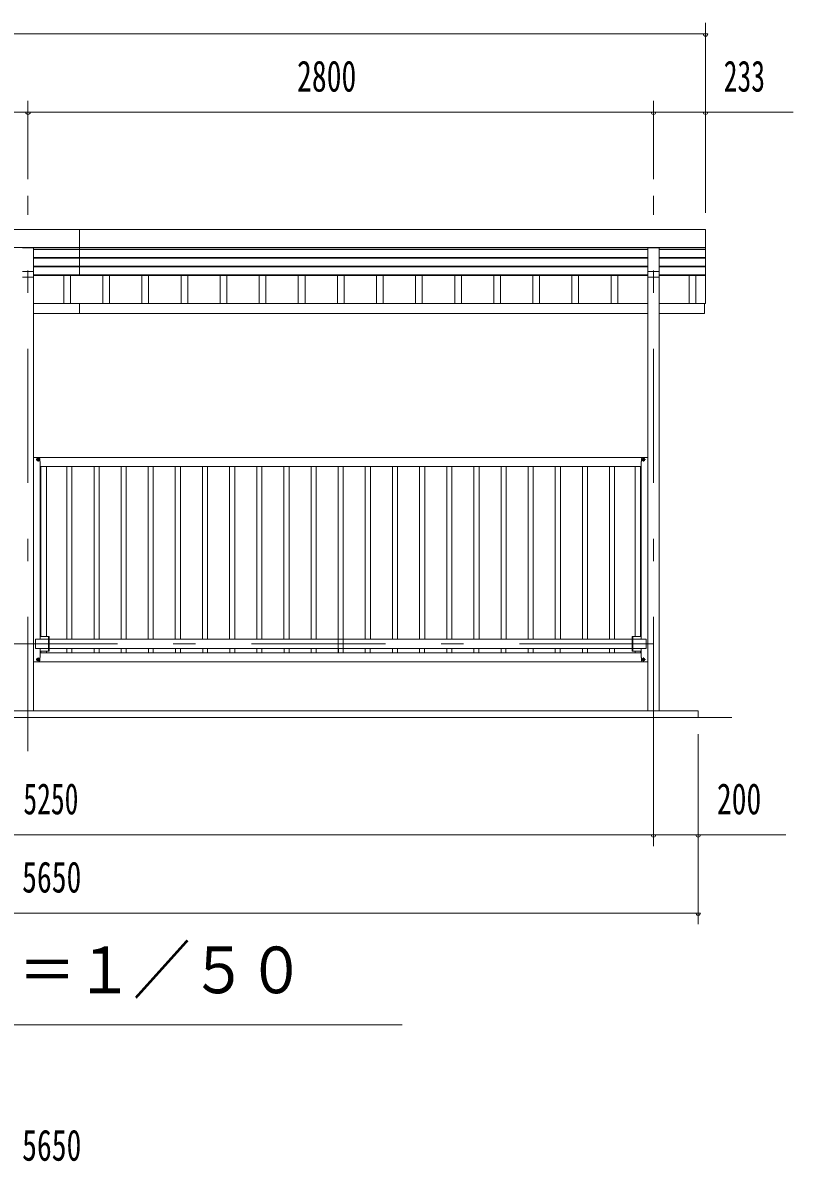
# Model space of a CAD drawing. Units: millimetres, scale not verified. Extents: x -22474 to 22484, y -10500 to 10500.
# Drawn here: x -837 to 2611, y 34 to 5129 of the extents above; entities that cross this region are included whole.
import ezdxf
from ezdxf.enums import TextEntityAlignment as Align

# ---------------------------------------------------------------- set-up
doc = ezdxf.new("R2010")
doc.units = ezdxf.units.MM
doc.header["$LTSCALE"] = 50
doc.linetypes.add('USER3', pattern=[24, 12, -5, 2, -5])
for name, color, linetype, lineweight in [('0-2_1-0BOLD', 7, 'Continuous', 18), ('0-3_1-2CENTER', 3, 'USER3', 18), ('0-4_1-4THIN', 4, 'Continuous', 18), ('0-5_1-5DIM', 3, 'Continuous', 18)]:
    doc.layers.add(name, color=color, linetype=linetype, lineweight=lineweight)
doc.styles.add('ＭＳ ゴシック', font='')
doc.styles.get('ＭＳ ゴシック').set_extended_font_data('MS Gothic')

msp = doc.modelspace()

# ---------------------------------------------------------------- linework, layer by layer
at = {"layer": '0-2_1-0BOLD'}
for p, q in [((-584.07, 3997.82), (-584.07, 4201.73)), ((2218.93, 4122.72), (-3497.07, 4122.72)), ((-839.07, 4120.85), (-789.07, 4120.85)), ((-789.07, 4122.72), (-789.07, 2049.68)), ((-789.07, 4116.23), (1960.93, 4116.23)), ((1960.93, 4113.57), (-789.07, 4113.57)), ((-789.07, 4077.65), (1960.93, 4077.65)), ((1960.93, 2049.68), (1960.93, 4122.72)), ((1960.93, 4120.85), (2010.93, 4120.85)), ((2010.93, 4122.72), (2010.93, 2049.68)), ((2010.93, 4116.23), (2218.93, 4116.23)), ((2218.93, 4113.57), (2010.93, 4113.57)), ((2010.93, 4077.65), (2218.93, 4077.65)), ((1960.93, 4074.99), (-789.07, 4074.99)), ((-789.07, 4039.07), (1960.93, 4039.07)), ((1960.93, 4036.41), (-789.07, 4036.41)), ((2218.93, 4074.99), (2010.93, 4074.99)), ((2010.93, 4039.07), (2218.93, 4039.07)), ((2218.93, 4036.41), (2010.93, 4036.41)), ((-789.07, 4015.79), (-839.07, 4015.79)), ((-839.07, 3990.57), (-789.07, 3990.57)), ((1960.93, 4000.49), (-789.07, 4000.49)), ((-789.07, 3997.82), (1960.93, 3997.82)), ((2010.93, 4015.79), (1960.93, 4015.79)), ((1960.93, 3990.57), (2010.93, 3990.57)), ((2010.93, 4000.49), (2218.93, 4000.49)), ((2218.93, 3997.82), (2010.93, 3997.82)), ((1960.93, 3872.69), (-789.07, 3872.69)), ((-584.07, 3827.69), (-584.07, 3872.69)), ((-789.07, 3827.69), (1960.93, 3827.69)), ((-765.67, 3183.68), (-789.06, 3183.68)), ((-787.07, 3183.67), (1958.93, 3183.67)), ((-774.07, 3176.52), (-774.07, 3170.84)), ((-769.11, 3179.43), (-774.02, 3176.59)), ((-774.02, 3170.77), (-769.11, 3167.93)), ((-764.11, 3176.59), (-769.02, 3179.43)), ((-769.02, 3167.93), (-764.11, 3170.77)), ((-764.06, 3170.84), (-764.06, 3176.52)), ((1935.93, 3176.52), (1935.93, 3170.84)), ((1940.89, 3179.43), (1935.98, 3176.59)), ((1935.98, 3170.77), (1940.89, 3167.93)), ((1960.93, 3183.68), (1937.53, 3183.68)), ((1945.89, 3176.59), (1940.97, 3179.43)), ((1940.97, 3167.93), (1945.89, 3170.77)), ((1945.93, 3170.84), (1945.93, 3176.52)), ((1930.93, 3143.68), (-759.07, 3143.68)), ((-781.12, 2371.03), (-722.27, 2371.03)), ((-719.07, 2382.68), (-759.07, 2382.68)), ((-722.27, 2316.68), (-722.27, 2382.68)), ((-719.07, 2371.03), (1890.94, 2371.03)), ((1930.94, 2382.68), (1890.94, 2382.68)), ((1894.14, 2316.68), (1894.14, 2382.68)), ((1930.93, 2309.68), (-759.07, 2309.68)), ((1890.94, 2328.33), (-719.07, 2328.33)), ((-789.06, 2269.68), (1960.93, 2269.68)), ((-774.07, 2276.84), (-774.07, 2282.52)), ((-774.02, 2282.59), (-769.11, 2285.43)), ((-769.11, 2273.93), (-774.02, 2276.77)), ((-769.02, 2285.43), (-764.11, 2282.59)), ((-764.11, 2276.77), (-769.02, 2273.93)), ((-764.06, 2282.52), (-764.06, 2276.84)), ((1935.93, 2276.84), (1935.93, 2282.52)), ((1935.98, 2282.59), (1940.89, 2285.43)), ((1940.89, 2273.93), (1935.98, 2276.77)), ((1940.97, 2285.43), (1945.89, 2282.59)), ((1945.89, 2276.77), (1940.97, 2273.93)), ((1945.93, 2282.52), (1945.93, 2276.84)), ((2185.93, 2049.68), (2185.93, 2019.68)), ((-3614.07, 2019.68), (2335.93, 2019.68))]:
    msp.add_line(p, q, dxfattribs=at)
for points in [[(-3497.07, 3872.69), (-3497.07, 4203.68), (2218.93, 4203.68), (2218.93, 3872.69), (2010.93, 3872.69)], [(2010.93, 3827.69), (2213.93, 3827.69), (2213.93, 3872.69)], [(-759.07, 2371.03), (-759.07, 3164.68), (-760.66, 3164.68), (-760.66, 3178.68)], [(1932.53, 3178.68), (1932.53, 3164.68), (1930.93, 3164.68), (1930.93, 2371.03)], [(-722.27, 2328.33), (-781.12, 2328.33), (-781.12, 2371.03)], [(-759.07, 2316.68), (-719.07, 2316.68), (-719.07, 2382.68)], [(1890.94, 2382.68), (1890.94, 2316.68), (1930.94, 2316.68)], [(1894.14, 2371.03), (1952.99, 2371.03), (1952.99, 2328.33), (1894.14, 2328.33)], [(-759.07, 2328.33), (-759.07, 2288.68), (-760.66, 2288.68), (-760.66, 2274.68)], [(1932.53, 2274.68), (1932.53, 2288.68), (1930.93, 2288.68), (1930.93, 2328.33)], [(2185.93, 2049.68), (-3464.07, 2049.68), (-3464.07, 2019.68)]]:
    msp.add_lwpolyline(points, dxfattribs=at)
for centre, radius in [((-769.06, 3173.68), 6.25), ((-769.06, 3173.68), 4.9), ((1940.93, 3173.68), 6.25), ((1940.93, 3173.68), 4.9), ((-769.06, 2279.68), 6.25), ((-769.06, 2279.68), 4.9), ((1940.93, 2279.68), 6.25), ((1940.93, 2279.68), 4.9)]:
    msp.add_circle(centre, radius, dxfattribs=at)
for centre, radius, start, end in [((-769.06, 3173.68), 5.75, 149.59184, 150.40814), ((-769.06, 3173.68), 5.75, 209.59184, 210.40814), ((-769.06, 3173.68), 5.75, 89.59184, 90.40814), ((-769.06, 3173.68), 5.75, 269.59184, 270.40814), ((-765.67, 3178.68), 5, 0, 90), ((-769.06, 3173.68), 5.75, 29.59184, 30.40814), ((-769.06, 3173.68), 5.75, 329.59184, 330.40814), ((1937.53, 3178.68), 5, 90, 180), ((1940.93, 3173.68), 5.75, 149.59184, 150.40814), ((1940.93, 3173.68), 5.75, 209.59184, 210.40814), ((1940.93, 3173.68), 5.75, 89.59184, 90.40814), ((1940.93, 3173.68), 5.75, 269.59184, 270.40814), ((1940.93, 3173.68), 5.75, 29.59184, 30.40814), ((1940.93, 3173.68), 5.75, 329.59184, 330.40814), ((-769.06, 2279.68), 5.75, 149.59184, 150.40814), ((-769.06, 2279.68), 5.75, 209.59184, 210.40814), ((-769.06, 2279.68), 5.75, 89.59184, 90.40814), ((-769.06, 2279.68), 5.75, 269.59184, 270.40814), ((-765.67, 2274.68), 5, 270, 0), ((-769.06, 2279.68), 5.75, 29.59184, 30.40814), ((-769.06, 2279.68), 5.75, 329.59184, 330.40814), ((1937.53, 2274.68), 5, 180, 270), ((1940.93, 2279.68), 5.75, 149.59184, 150.40814), ((1940.93, 2279.68), 5.75, 209.59184, 210.40814), ((1940.93, 2279.68), 5.75, 89.59184, 90.40814), ((1940.93, 2279.68), 5.75, 269.59184, 270.40814), ((1940.93, 2279.68), 5.75, 29.59184, 30.40814), ((1940.93, 2279.68), 5.75, 329.59184, 330.40814)]:
    msp.add_arc(centre, radius, start, end, dxfattribs=at)
at = {"layer": '0-3_1-2CENTER'}
for p, q in [((-814.07, 1869.68), (-814.07, 4353.68)), ((1985.93, 1869.68), (1985.93, 4353.68)), ((-760.32, 3173.68), (-777.82, 3173.68)), ((-769.06, 3164.93), (-769.06, 3182.43)), ((1949.68, 3173.68), (1932.18, 3173.68)), ((1940.93, 3182.43), (1940.93, 3164.93)), ((1985.93, 2349.68), (-3264.07, 2349.68)), ((-777.82, 2279.68), (-760.32, 2279.68)), ((-769.06, 2288.43), (-769.06, 2270.93)), ((1949.68, 2279.68), (1932.18, 2279.68)), ((1940.93, 2288.43), (1940.93, 2270.93))]:
    msp.add_line(p, q, dxfattribs=at)
at = {"layer": '0-4_1-4THIN'}
for p, q in [((-654.07, 3997.82), (-654.07, 3872.69)), ((-624.07, 3872.69), (-624.07, 3997.82)), ((-479.07, 3997.82), (-479.07, 3872.69)), ((-449.07, 3872.69), (-449.07, 3997.82)), ((-304.07, 3997.82), (-304.07, 3872.69)), ((-274.07, 3872.69), (-274.07, 3997.82)), ((-129.07, 3997.82), (-129.07, 3872.69)), ((-99.07, 3872.69), (-99.07, 3997.82)), ((45.93, 3997.82), (45.93, 3872.69)), ((75.93, 3872.69), (75.93, 3997.82)), ((220.93, 3997.82), (220.93, 3872.69)), ((250.93, 3872.69), (250.93, 3997.82)), ((395.93, 3997.82), (395.93, 3872.69)), ((425.93, 3872.69), (425.93, 3997.82)), ((570.93, 3997.82), (570.93, 3872.69)), ((600.93, 3872.69), (600.93, 3997.82)), ((745.93, 3997.82), (745.93, 3872.69)), ((775.93, 3872.69), (775.93, 3997.82)), ((920.93, 3997.82), (920.93, 3872.69)), ((950.93, 3872.69), (950.93, 3997.82)), ((1095.93, 3997.82), (1095.93, 3872.69)), ((1125.93, 3872.69), (1125.93, 3997.82)), ((1270.93, 3997.82), (1270.93, 3872.69)), ((1300.93, 3872.69), (1300.93, 3997.82)), ((1445.93, 3997.82), (1445.93, 3872.69)), ((1475.93, 3872.69), (1475.93, 3997.82)), ((1620.94, 3997.82), (1620.94, 3872.69)), ((1650.93, 3872.69), (1650.93, 3997.82)), ((1795.93, 3997.82), (1795.93, 3872.69)), ((1825.93, 3872.69), (1825.93, 3997.82)), ((2145.93, 3997.82), (2145.93, 3872.69)), ((2175.93, 3872.69), (2175.93, 3997.82)), ((-756.56, 2382.68), (-756.56, 3143.68)), ((-731.57, 3143.68), (-731.57, 2382.68)), ((-639.57, 3143.68), (-639.57, 2371.03)), ((-617.57, 2371.03), (-617.57, 3143.68)), ((-518.07, 2371.03), (-518.07, 3143.68)), ((-496.07, 3143.68), (-496.07, 2371.03)), ((-397.56, 3143.68), (-397.56, 2371.03)), ((-374.57, 2371.03), (-374.57, 3143.68)), ((-276.07, 2371.03), (-276.07, 3143.68)), ((-253.07, 3143.68), (-253.07, 2371.03)), ((-154.57, 3143.68), (-154.57, 2371.03)), ((-131.57, 2371.03), (-131.57, 3143.68)), ((-33.07, 2371.03), (-33.07, 3143.68)), ((-10.07, 3143.68), (-10.07, 2371.03)), ((88.43, 3143.68), (88.43, 2371.03)), ((111.44, 2371.03), (111.44, 3143.68)), ((209.93, 2371.03), (209.93, 3143.68)), ((232.93, 3143.68), (232.93, 2371.03)), ((331.43, 3143.68), (331.43, 2371.03)), ((354.43, 2371.03), (354.43, 3143.68)), ((452.93, 2371.03), (452.93, 3143.68)), ((475.94, 3143.68), (475.94, 2371.03)), ((574.43, 2309.68), (574.43, 3143.68)), ((597.43, 3143.68), (597.43, 2309.68)), ((695.93, 3143.68), (695.93, 2371.03)), ((718.94, 2371.03), (718.94, 3143.68)), ((817.43, 2371.03), (817.43, 3143.68)), ((840.43, 3143.68), (840.43, 2371.03)), ((938.93, 3143.68), (938.93, 2371.03)), ((961.93, 2371.03), (961.93, 3143.68)), ((1060.43, 2371.03), (1060.43, 3143.68)), ((1083.43, 3143.68), (1083.43, 2371.03)), ((1181.93, 3143.68), (1181.93, 2371.03)), ((1204.94, 2371.03), (1204.94, 3143.68)), ((1303.43, 2371.03), (1303.43, 3143.68)), ((1326.43, 3143.68), (1326.43, 2371.03)), ((1424.93, 3143.68), (1424.93, 2371.03)), ((1447.93, 2371.03), (1447.93, 3143.68)), ((1546.44, 2371.03), (1546.44, 3143.68)), ((1569.43, 3143.68), (1569.43, 2371.03)), ((1667.93, 3143.68), (1667.93, 2371.03)), ((1689.93, 2371.03), (1689.93, 3143.68)), ((1789.43, 2371.03), (1789.43, 3143.68)), ((1811.43, 3143.68), (1811.43, 2371.03)), ((1903.43, 3143.68), (1903.43, 2382.68)), ((1928.43, 2382.68), (1928.43, 3143.68)), ((-756.56, 2309.68), (-756.56, 2316.68)), ((-731.57, 2316.68), (-731.57, 2309.68)), ((-639.57, 2309.68), (-639.57, 2328.33)), ((-617.57, 2328.33), (-617.57, 2309.68)), ((-518.07, 2309.68), (-518.07, 2328.33)), ((-496.07, 2328.33), (-496.07, 2309.68)), ((-396.57, 2328.33), (-396.57, 2309.68)), ((-374.57, 2309.68), (-374.57, 2328.33)), ((-275.07, 2309.68), (-275.07, 2328.33)), ((-253.07, 2328.33), (-253.07, 2309.68)), ((-153.57, 2328.33), (-153.57, 2309.68)), ((-131.57, 2309.68), (-131.57, 2328.33)), ((-32.07, 2309.68), (-32.07, 2328.33)), ((-10.07, 2328.33), (-10.07, 2309.68)), ((89.43, 2328.33), (89.43, 2309.68)), ((111.44, 2309.68), (111.44, 2328.33)), ((210.93, 2309.68), (210.93, 2328.33)), ((232.93, 2328.33), (232.93, 2309.68)), ((332.43, 2328.33), (332.43, 2309.68)), ((354.43, 2309.68), (354.43, 2328.33)), ((453.94, 2309.68), (453.94, 2328.33)), ((475.94, 2328.33), (475.94, 2309.68)), ((575.43, 2328.33), (575.43, 2309.68)), ((596.44, 2309.68), (596.44, 2328.33)), ((695.93, 2328.33), (695.93, 2309.68)), ((717.93, 2309.68), (717.93, 2328.33)), ((817.43, 2309.68), (817.43, 2328.33)), ((839.43, 2328.33), (839.43, 2309.68)), ((938.93, 2328.33), (938.93, 2309.68)), ((960.94, 2309.68), (960.94, 2328.33)), ((1060.43, 2309.68), (1060.43, 2328.33)), ((1082.44, 2328.33), (1082.44, 2309.68)), ((1181.93, 2328.33), (1181.93, 2309.68)), ((1203.94, 2309.68), (1203.94, 2328.33)), ((1303.43, 2309.68), (1303.43, 2328.33)), ((1325.44, 2328.33), (1325.44, 2309.68)), ((1424.93, 2328.33), (1424.93, 2309.68)), ((1446.93, 2309.68), (1446.93, 2328.33)), ((1546.44, 2309.68), (1546.44, 2328.33)), ((1568.43, 2328.33), (1568.43, 2309.68)), ((1667.93, 2328.33), (1667.93, 2309.68)), ((1689.93, 2309.68), (1689.93, 2328.33)), ((1789.43, 2309.68), (1789.43, 2328.33)), ((1811.43, 2328.33), (1811.43, 2309.68)), ((1903.43, 2316.68), (1903.43, 2309.68)), ((1928.43, 2309.68), (1928.43, 2316.68))]:
    msp.add_line(p, q, dxfattribs=at)
at = {"layer": '0-5_1-5DIM'}
for p, q in [((2218.93, 5128.68), (2218.93, 4278.68)), ((2218.93, 5078.68), (-3497.07, 5078.68)), ((2228.93, 5078.68), (2208.93, 5078.68)), ((-814.07, 4428.68), (-814.07, 4778.68)), ((1985.93, 4428.68), (1985.93, 4778.68)), ((-3889.57, 4728.68), (2611.43, 4728.68)), ((-804.07, 4728.68), (-824.07, 4728.68)), ((1995.93, 4728.68), (1975.93, 4728.68)), ((2228.93, 4728.68), (2208.93, 4728.68)), ((1985.93, 1944.68), (1985.93, 1444.68)), ((2185.93, 1094.68), (2185.93, 1944.68)), ((-3856.57, 1494.68), (2578.43, 1494.68)), ((1995.93, 1494.68), (1975.93, 1494.68)), ((2195.93, 1494.68), (2175.93, 1494.68)), ((-3464.07, 1144.68), (2185.93, 1144.68)), ((2195.93, 1144.68), (2175.93, 1144.68)), ((860.94, 644.68), (-2139.07, 644.68))]:
    msp.add_line(p, q, dxfattribs=at)
for centre in [(2218.93, 5078.68), (-814.07, 4728.68), (1985.93, 4728.68), (2218.93, 4728.68), (1985.93, 1494.68), (2185.93, 1494.68), (2185.93, 1144.68)]:
    msp.add_arc(centre, 10, 180, 0, dxfattribs=at)

# ---------------------------------------------------------------- texts
at = {"layer": '0-5_1-5DIM', "color": 7, "style": 'ＭＳ ゴシック'}
for s, height, width, p in [('2800', 139.3, 0.7, (390.29, 4778.68)), ('233', 139.3, 0.65, (2300.22, 4778.68)), ('5250', 139.3, 0.65, (-834.79, 1544.68)), ('200', 139.3, 0.7, (2269.53, 1544.68)), ('5650', 139.3, 0.7, (-840.44, 1194.68)), ('正面図\u3000Ｓ＝１／５０', 208.9, 0.9, (-2139.07, 723.18)), ('5650', 139.3, 0.7, (-840.44, -5.32))]:
    msp.add_text(s, height=height, dxfattribs=dict(at, width=width)).set_placement(p, align=Align.BOTTOM_LEFT)

doc.saveas('drawing.dxf')
